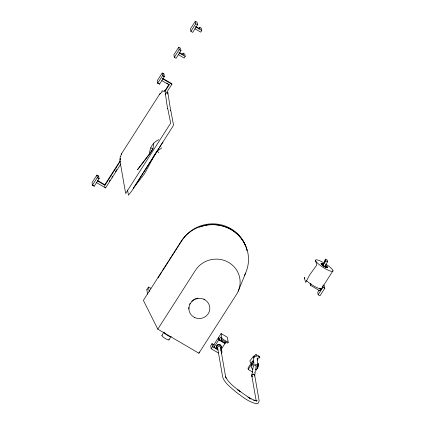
<?xml version="1.0" encoding="UTF-8"?>
<svg xmlns="http://www.w3.org/2000/svg" width="425" height="425" viewBox="0 0 425 425"><rect width="100%" height="100%" fill="white"/><g stroke="black" fill="none" stroke-linecap="round" stroke-linejoin="round"><path stroke-width="0.64" d="M167.663 94.037L167.769 92.055L169.931 106.037L173.48 124.785L172.816 126.438L131.58 191.25L128.456 195.155L127.558 190.023M153.776 143.092L152.963 148.835L150.567 152.564L137.535 169.692L149.536 153.967C149.52 147.783 153.186 142.088 158.828 139.666M253.263 366.398L251.781 375.53L252.089 376.417A1.503 1.339 9.2 0 0 252.338 376.651M255.186 372.56L254.681 375.838L254.373 374.951M221.165 347.501L221.377 346.242L220.224 344.702L218.264 344.415L216.649 345.552L216.325 347.443L217.579 349.552L216.421 348.006L216.745 346.115L218.36 344.978L220.32 345.265L221.478 346.805L221.154 348.702M255.68 369.527L256.163 366.706L255.855 365.819M252.094 364.082L251.393 367.582L252.843 369.463M257.252 358.27L257.656 360.427L257.741 366.35L257.332 368.592L255.308 369.877M252.535 362.185L254.038 357.574M256.009 354.37L253.884 356.761M120.503 156.554L121.715 153.526M244.263 275.841A36.55 35.153 -9.9 0 0 230.169 229.048A36.55 35.153 -9.9 0 0 180.981 241.613L143.384 300.374L157.797 329.141L198.884 353.239L199.367 352.017M238.223 291.21L245.623 273.047M252.886 363.742L253.884 362.344L253.64 360.942A3.31 3.182 -9.9 0 0 251.998 361.861L248.014 368.092L248.258 369.49L252.657 372.072M254.66 372.481L258.235 366.897A3.304 3.177 -9.9 0 0 258.442 364.932L258.203 363.534L257.3 365.075M258.442 364.932L257.545 366.472M92.432 185.194L97.267 177.677L96.889 175.121L92.055 182.638L92.432 185.194L94.27 186.182L99.046 178.718L98.669 176.163L96.889 175.121M157.723 83.146L162.557 75.623L162.18 73.068L157.351 80.585L157.723 83.146L159.561 84.129L164.337 76.67L163.96 74.109L162.18 73.068M147.587 294.068L146.837 289.653L148.527 287.045L150.917 288.299M148.484 287.087L149.249 291.476M154.689 154.982L144.511 173.777L133.291 188.286L157.091 151.252L161.877 147.847M256.217 400.738L256.53 400.175L256.238 401.104L251.802 375.748M255.951 354.206L256.992 355.613L256.551 356.277L255.526 356.198A6.354 1.153 -59.6 0 0 254.081 357.345M258.161 355.635L258.793 355.874L259.84 357.282L259.393 357.946L258.368 357.866A6.354 1.153 -59.6 0 0 256.928 359.019M178.75 47.175L173.883 54.777L174.319 57.269L176.099 58.31L180.96 50.708L180.529 48.216L178.75 47.175L179.185 49.661L174.319 57.269M195.335 21.25L190.469 28.852L190.905 31.344L192.684 32.385L197.551 24.783L197.115 22.291L195.335 21.25L195.771 23.742L190.905 31.344M182.065 54.804L183.111 53.162L184.801 54.15L185.199 56.413L184.147 58.055L178.362 54.66M198.65 28.879L199.697 27.237L201.386 28.225L201.785 30.488L200.733 32.135L194.947 28.741M121.215 154.222L160.172 93.325M97.575 180.981L104.927 185.289L104.832 184.753L120.179 160.767M164.788 91.035L169.076 84.341L169.166 84.878L164.884 91.572M104.927 185.289L120.27 161.303M109.395 181.252L110.107 180.136M111.892 177.352L112.604 176.237M115.457 171.774L116.886 169.548M96.523 182.623L105.565 187.924L120.902 163.949M165.128 94.823L171.907 84.23L171.812 83.693L162.775 78.391M158.068 277.796L161.638 272.218M162.35 271.102L168.422 261.619M169.134 260.504L181.98 240.423A35.642 34.276 -9.9 0 1 218.009 224.225A35.642 34.276 -9.9 0 1 246.883 249.921M157.797 329.141L195.394 270.38A24.214 23.29 -9.9 0 1 228.708 262.469A24.214 23.29 -9.9 0 1 236.475 294.483L198.884 353.239M161.888 335.362L163.96 332.127M168.98 339.835L171.047 336.6M214.253 344.951L212.032 343.65L210.683 345.759L211.204 348.755L218.418 352.989M211.204 348.755L212.553 346.646L212.032 343.65M218.96 339.437A3.182 0.574 -59.6 0 1 221.042 337.259L221.436 339.522L227.662 343.177L228.214 342.311L227.327 337.216L221.101 333.567L218.615 337.455L218.96 339.437L225.186 343.087A3.182 0.574 -59.6 0 1 226.004 341.854M214.083 347.161L218.748 339.867L218.376 337.716L213.706 345.01L214.083 347.161L217.478 349.153M224.15 342.205L223.933 342.55L219.661 340.043L219.884 339.697M216.628 346.455L217.77 344.67L219.932 344.712L219.996 345.058M221.436 339.522L221.988 338.661L221.101 333.567M220.644 350.296L224.979 343.522L224.793 342.444M221.313 353.233L221.988 352.182L221.462 349.18M248.258 369.49L252.243 363.258A3.31 3.182 -9.9 0 1 253.884 362.344M324.376 266.82L327.569 261.827L327.197 260.036L325.64 259.123L324.588 260.764L324.737 261.943M310.903 283.56L310.197 284.67L310.287 285.207L319.892 290.838L320.944 289.197L320.848 288.66L320.147 289.754M322.607 265.269L325.784 260.302L325.64 259.123M310.287 285.207L310.999 284.097M322.692 265.822L325.879 260.838L325.784 260.302M319.111 290.137L317.719 292.304L318.155 294.796L319.935 295.837L324.801 288.235L324.365 285.743L323.032 284.962M332.993 270.741L321.831 288.192A10.301 2.114 32.6 0 1 316.253 287.295A10.301 2.114 32.6 0 1 306.308 280.553M318.155 294.796L323.021 287.194L322.803 285.945M153.685 156.405L162.956 142.088M149.536 153.967L152.963 148.835L150.705 147.895M254.368 355.714L253.348 356.458L249.921 360.814L250.251 362.35L251.366 363.418M257.194 360.129L257.954 359.162L257.736 358.142M159.582 94.339L162.446 91.588M253.087 361.526L253.64 360.942M163.96 74.109L162.122 73.127M98.669 176.163L96.831 175.18M161.564 91.37L162.393 90.573M251.797 365.341L253.826 364.055L256.286 364.469L257.741 366.35M256.323 401.072L257.162 400.605L255.956 400.796L253.741 400.169L255.462 400.759L249.549 398.044L237.363 389.518L240.306 391.818C235.02 387.303 228.469 383.127 225.548 376.64L225.797 377.586M163.163 91.396L164.958 90.408L166.919 104.502L170.675 123.138L125.646 193.508L119.935 160.778L120.158 158.61L120.169 159.657M146.837 289.653L147.22 289.723M254.278 365.298L253.959 365.41A1.397 1.248 9.2 0 0 253.683 365.59M167.232 108.603L167.625 108.54M253.141 374.398L252.477 374.547A1.397 1.248 9.2 0 0 251.781 375.53M195.771 23.742L197.551 24.783M195.888 26.552L200 28.964L199.697 27.237M195.468 26.786L201.785 30.488M179.185 49.661L180.96 50.708M179.302 52.477L183.414 54.883L183.111 53.162M178.883 52.711L185.199 56.413M162.61 75.512L164.39 76.553M162.557 75.623L164.337 76.67M162.302 78.598L171.907 84.23M166.812 83.018L167.944 83.677M161.819 80.569L169.166 84.878M157.787 83.088L159.561 84.129M325.879 260.838L327.569 261.827M323.021 287.194L324.801 288.235M319.249 288.203L320.944 289.197M97.314 177.56L99.094 178.606M97.267 177.677L99.046 178.718M97.484 180.444L104.832 184.753M104.338 186.724L105.469 187.388L105.565 187.924M92.491 185.135L94.27 186.182M256.992 355.613L259.84 357.282M221.988 338.661L228.214 342.311M221.483 340.638L222.551 341.264M218.748 339.867L224.979 343.522M212.553 346.646L218.105 349.902M249.549 398.044L251.037 398.985L247.924 397.019M157.091 151.252L158.807 152.649M170.43 110.187L170.818 110.707M226.153 378.213L225.664 377.118L220.463 347.283M253.348 356.458L253.677 357.993M315.52 260.488L316.832 264.95L309.533 275.071L305.697 282.418L304.353 277.939M319.797 290.302L319.892 290.838M254.708 375.312L259.165 400.913L258.326 403.086L256.578 403.75C248.593 402.124 242.08 396.498 235.668 391.802C230.945 387.504 225.027 383.504 222.737 377.31L217.563 347.719M225.011 342.098L225.186 343.087M219.502 339.139L219.661 340.043M120.206 156.517L120.147 159.54M254.973 365.298A1.503 1.339 9.2 0 1 255.606 365.585M253.491 374.436A1.503 1.339 9.2 0 1 254.123 374.717M256.163 366.706A1.397 1.248 9.2 0 1 256.1 367.003M253.327 366.095A1.397 1.248 9.2 0 1 253.47 365.819M258.203 363.534A3.304 3.177 -9.9 0 1 258.203 364.862M217.86 348.388A1.466 1.413 -9.9 0 1 218.806 346.104A1.466 1.413 -9.9 0 1 220.373 348.011M252.105 376.417A1.466 1.413 -9.9 0 1 253.05 374.138A1.466 1.413 -9.9 0 1 254.617 376.04M199.527 227.147A35.642 34.276 -9.9 0 1 207.326 225.085M208.563 224.921A35.642 34.276 -9.9 0 1 245.337 245.645M246.383 248.45A35.642 34.276 -9.9 0 1 247.031 250.755M188.865 309.002A10.482 10.083 -9.9 0 1 188.875 307.418M189.662 304.342A10.482 10.083 -9.9 0 1 190.14 303.386M191.76 301.245A10.482 10.083 -9.9 0 1 194.863 299.062M195.367 298.844A10.482 10.083 -9.9 0 1 198.013 298.143M203.878 299.003A10.482 10.083 -9.9 0 1 204.839 299.498M168.916 339.485A4.192 0.861 32.6 0 1 165.07 338.39A4.192 0.861 32.6 0 1 162.175 335.224M170.951 336.696A4.192 0.861 32.6 0 1 167.423 335.325A4.192 0.861 32.6 0 1 164.023 332.478M304.778 278.837A10.301 2.114 32.6 0 1 304.831 277.265M327.165 266.969A3.798 0.781 32.6 0 1 325.656 267.283A3.798 0.781 32.6 0 1 321.348 264.26A3.798 0.781 32.6 0 1 322.857 263.946M325.322 265.391A3.798 0.781 32.6 0 1 326.411 266.225M325.731 264.047A10.301 2.114 32.6 0 1 331.388 271.357A10.301 2.114 32.6 0 1 316.593 262.204A10.301 2.114 32.6 0 1 323.77 262.836M325.311 265.29A3.485 0.717 32.6 0 1 326.777 267.447A3.485 0.717 32.6 0 1 322.081 264.695A3.485 0.717 32.6 0 1 323.048 263.962M325.396 265.274A3.798 0.781 32.6 0 1 326.995 267.623A3.798 0.781 32.6 0 1 321.884 264.621A3.798 0.781 32.6 0 1 322.931 263.829M194.793 317.597A10.482 10.083 -9.9 0 0 209.807 307.599A10.482 10.083 -9.9 0 0 193.492 300.178A10.482 10.083 -9.9 0 0 194.793 317.597"/></g></svg>
